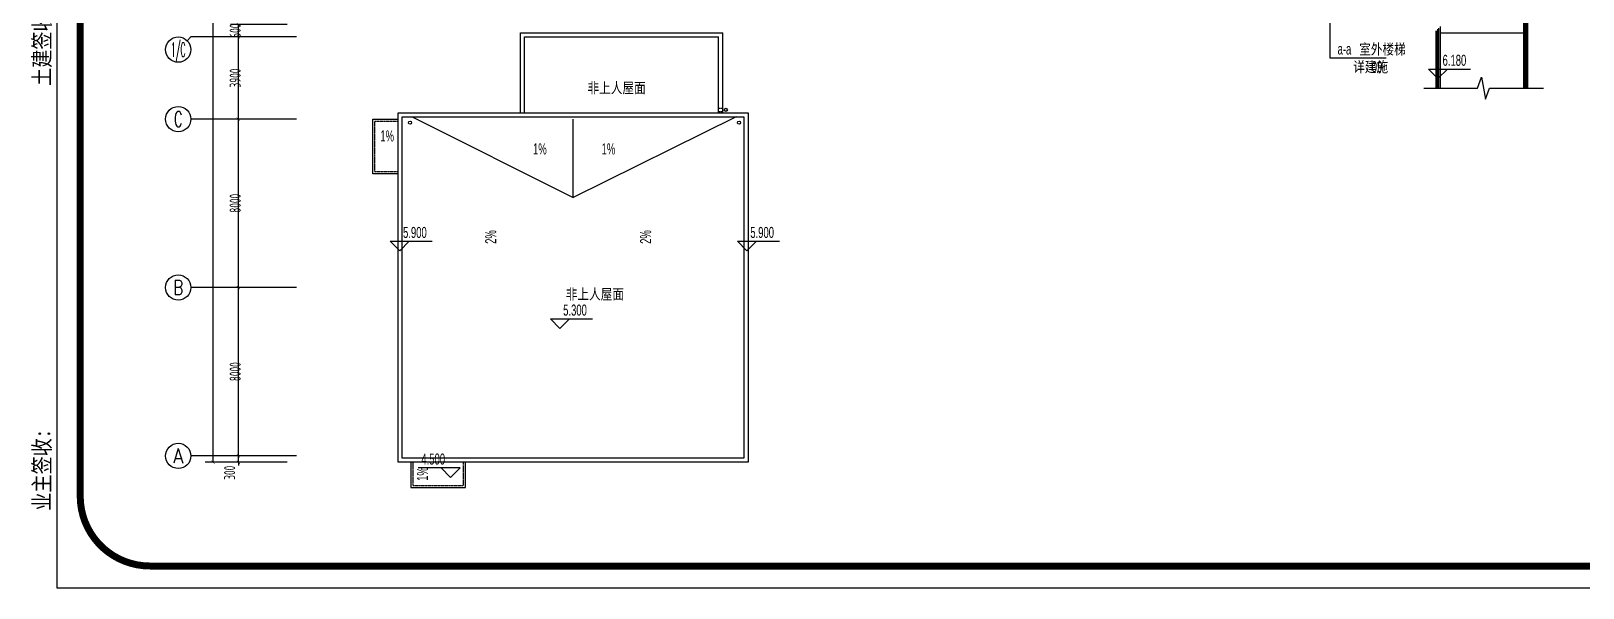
# Model space of a CAD drawing. Header units: inches. Extents: x 871252 to 1312932, y -88801 to 86720.
# Drawn here: x 1040031 to 1113652, y -88801 to -62343 of the extents above; entities that cross this region are included whole.
import ezdxf
from ezdxf.enums import TextEntityAlignment as Align

# ---------------------------------------------------------------- set-up
doc = ezdxf.new("R2010")
doc.units = ezdxf.units.IN
doc.header["$MEASUREMENT"] = 0
doc.linetypes.add('DASH', pattern=[0.35, 0.25, -0.1])
for name, color, linetype in [('0-雨水', 141, 'Continuous'), ('AXIS', 3, 'Continuous'), ('AXIS_TEXT', 7, 'Continuous'), ('DIM_ELEV', 3, 'Continuous'), ('DIM_LEAD', 153, 'Continuous'), ('DIM_SYMB', 3, 'Continuous'), ('LG', 84, 'Continuous'), ('PUB_STRM', 4, 'Continuous'), ('PUB_TEXT', 151, 'Continuous'), ('STAIR', 6, 'Continuous'), ('外框', 7, 'Continuous')]:
    doc.layers.add(name, color=color, linetype=linetype)
doc.styles.add('_TCH_AXIS', font='COMPLEX', dxfattribs={"bigfont": 'GBCBIG'})
doc.styles.add('_TCH_DIM', font='stylu.ttf')
doc.styles.add('_TCH_DIM_T3', font='TSSDENG', dxfattribs={"width": 0.64, "bigfont": 'TSSDCHN'})
doc.styles.add('COMPLEX', font='stylu.ttf')
doc.styles.add('宋体平面', font='', dxfattribs={"width": 0.8})
doc.styles.get('宋体平面').set_extended_font_data('SimSun')
doc.dimstyles.new('_TCH_ARCH&&150', dxfattribs={"dimtxt": 525, "dimasz": 150, "dimexe": 375, "dimexo": 450, "dimgap": 150, "dimtad": 1, "dimdec": 0, "dimzin": 0, "dimdsep": 46, "dimtxsty": '_TCH_DIM_T3', "dimblk": 'ARCHTICK', "dimcen": 0.09, "dimclrt": 7, "dimazin": 2, "dimtfac": 1, "dimtdec": 0, "dimtix": 1, "dimtmove": 2, "dimatfit": 3, "dimfxl": 0, "dimtolj": 1, "dimtzin": 0, "dimarcsym": 0})

# ---------------------------------------------------------------- blocks, each defined once
blk = doc.blocks.new('_ArchTick')
at = {"color": 0, "linetype": 'ByBlock', "const_width": 0.15}
blk.add_lwpolyline([(-0.5, -0.5), (0.5, 0.5)], dxfattribs=at)
blk = doc.blocks.new('*D175')
at = {"layer": 'AXIS', "color": 0, "lineweight": -2, "transparency": 16777216}
for p, q in [((1049865, -82528), (1049865, -82378)), ((1052175, -82528), (1049490, -82528)), ((1052175, -82828), (1049490, -82828)), ((1049865, -82828), (1049865, -82528)), ((1049865, -82828), (1049865, -82978))]:
    blk.add_line(p, q, dxfattribs=at)
at = {"layer": 'Defpoints', "color": 0, "transparency": 16777216}
for p in [(1049865, -82528), (1052625, -82528), (1052625, -82828)]:
    blk.add_point(p, dxfattribs=at)
at = {"layer": 'AXIS', "color": 0, "lineweight": -2, "transparency": 16777216, "xscale": 150, "yscale": 150, "zscale": 150}
for p, rotation in [((1049865, -82528), 270), ((1049865, -82828), 90)]:
    blk.add_blockref('_ArchTick', p, dxfattribs=dict(at, rotation=rotation))
at = {"layer": 'AXIS', "color": 7, "transparency": 16777216, "insert": (1049452, -83327), "char_height": 525, "attachment_point": 5, "rotation": 90, "style": '_TCH_DIM_T3'}
blk.add_mtext('\\A1;300', dxfattribs=at)
blk = doc.blocks.new('*D176')
at = {"layer": 'AXIS', "color": 0, "lineweight": -2, "transparency": 16777216}
for p, q in [((1052175, -74528), (1049490, -74528)), ((1049865, -82528), (1049865, -74528)), ((1052175, -82528), (1049490, -82528))]:
    blk.add_line(p, q, dxfattribs=at)
at = {"layer": 'Defpoints', "color": 0, "transparency": 16777216}
for p in [(1049865, -74528), (1052625, -74528), (1052625, -82528)]:
    blk.add_point(p, dxfattribs=at)
at = {"layer": 'AXIS', "color": 0, "lineweight": -2, "transparency": 16777216, "xscale": 150, "yscale": 150, "zscale": 150}
for p, rotation in [((1049865, -74528), 90), ((1049865, -82528), 270)]:
    blk.add_blockref('_ArchTick', p, dxfattribs=dict(at, rotation=rotation))
at = {"layer": 'AXIS', "color": 7, "transparency": 16777216, "insert": (1049715, -78528), "char_height": 525, "attachment_point": 5, "rotation": 90, "style": '_TCH_DIM_T3'}
blk.add_mtext('\\A1;8000', dxfattribs=at)
blk = doc.blocks.new('*D177')
at = {"layer": 'AXIS', "color": 0, "lineweight": -2, "transparency": 16777216}
for p, q in [((1052175, -66528), (1049490, -66528)), ((1049865, -74528), (1049865, -66528)), ((1052175, -74528), (1049490, -74528))]:
    blk.add_line(p, q, dxfattribs=at)
at = {"layer": 'Defpoints', "color": 0, "transparency": 16777216}
for p in [(1049865, -66528), (1052625, -66528), (1052625, -74528)]:
    blk.add_point(p, dxfattribs=at)
at = {"layer": 'AXIS', "color": 0, "lineweight": -2, "transparency": 16777216, "xscale": 150, "yscale": 150, "zscale": 150}
for p, rotation in [((1049865, -66528), 90), ((1049865, -74528), 270)]:
    blk.add_blockref('_ArchTick', p, dxfattribs=dict(at, rotation=rotation))
at = {"layer": 'AXIS', "color": 7, "transparency": 16777216, "insert": (1049715, -70528), "char_height": 525, "attachment_point": 5, "rotation": 90, "style": '_TCH_DIM_T3'}
blk.add_mtext('\\A1;8000', dxfattribs=at)
blk = doc.blocks.new('*D178')
at = {"layer": 'AXIS', "color": 0, "lineweight": -2, "transparency": 16777216}
for p, q in [((1052175, -62628), (1049490, -62628)), ((1049865, -66528), (1049865, -62628)), ((1052175, -66528), (1049490, -66528))]:
    blk.add_line(p, q, dxfattribs=at)
at = {"layer": 'Defpoints', "color": 0, "transparency": 16777216}
for p in [(1049865, -62628), (1052625, -62628), (1052625, -66528)]:
    blk.add_point(p, dxfattribs=at)
at = {"layer": 'AXIS', "color": 0, "lineweight": -2, "transparency": 16777216, "xscale": 150, "yscale": 150, "zscale": 150}
for p, rotation in [((1049865, -62628), 90), ((1049865, -66528), 270)]:
    blk.add_blockref('_ArchTick', p, dxfattribs=dict(at, rotation=rotation))
at = {"layer": 'AXIS', "color": 7, "transparency": 16777216, "insert": (1049715, -64578), "char_height": 525, "attachment_point": 5, "rotation": 90, "style": '_TCH_DIM_T3'}
blk.add_mtext('\\A1;3900', dxfattribs=at)
blk = doc.blocks.new('*D179')
at = {"layer": 'AXIS', "color": 0, "lineweight": -2, "transparency": 16777216}
for p, q in [((1052175, -62028), (1049490, -62028)), ((1049865, -62628), (1049865, -62028)), ((1052175, -62628), (1049490, -62628))]:
    blk.add_line(p, q, dxfattribs=at)
at = {"layer": 'Defpoints', "color": 0, "transparency": 16777216}
for p in [(1049865, -62028), (1052625, -62028), (1052625, -62628)]:
    blk.add_point(p, dxfattribs=at)
at = {"layer": 'AXIS', "color": 0, "lineweight": -2, "transparency": 16777216, "xscale": 150, "yscale": 150, "zscale": 150}
for p, rotation in [((1049865, -62028), 90), ((1049865, -62628), 270)]:
    blk.add_blockref('_ArchTick', p, dxfattribs=dict(at, rotation=rotation))
at = {"layer": 'AXIS', "color": 7, "transparency": 16777216, "insert": (1049715, -62328), "char_height": 525, "attachment_point": 5, "rotation": 90, "style": '_TCH_DIM_T3'}
blk.add_mtext('\\A1;600', dxfattribs=at)
blk = doc.blocks.new('*D186')
at = {"layer": 'AXIS', "color": 0, "lineweight": -2, "transparency": 16777216}
for p, q in [((1052175, -18168), (1048290, -18168)), ((1048665, -82828), (1048665, -18168)), ((1052175, -82828), (1048290, -82828))]:
    blk.add_line(p, q, dxfattribs=at)
at = {"layer": 'Defpoints', "color": 0, "transparency": 16777216}
for p in [(1048665, -18168), (1052625, -18168), (1052625, -82828)]:
    blk.add_point(p, dxfattribs=at)
at = {"layer": 'AXIS', "color": 0, "lineweight": -2, "transparency": 16777216, "xscale": 150, "yscale": 150, "zscale": 150}
for p, rotation in [((1048665, -18168), 90), ((1048665, -82828), 270)]:
    blk.add_blockref('_ArchTick', p, dxfattribs=dict(at, rotation=rotation))
at = {"layer": 'AXIS', "color": 7, "transparency": 16777216, "insert": (1048515, -50498), "char_height": 525, "attachment_point": 5, "rotation": 90, "style": '_TCH_DIM_T3'}
blk.add_mtext('\\A1;64660', dxfattribs=at)
blk = doc.blocks.new('_AXISO')
blk.add_circle((0, 0), 0.5)
at = {"layer": 'AXIS_TEXT', "style": 'COMPLEX', "width": 1.041667}
blk.add_attdef('A', text='', height=0.56, dxfattribs=at).set_placement((-0.25, -0.28), (0.25, -0.28), align=Align.FIT)

msp = doc.modelspace()

# ---------------------------------------------------------------- linework, layer by layer
msp.add_line((1106893.2, -62428), (1110843.2, -62428))
at = {"layer": '0-雨水'}
for p, q in [((1058109.4, -66428), (1065743.2, -70249.9)), ((1073474.9, -66428), (1065743.2, -70249.9)), ((1065743.2, -70249.9), (1065743.2, -66528))]:
    msp.add_line(p, q, dxfattribs=at)
at = {"layer": 'AXIS'}
for p, q in [((1047439.1, -62803.8), (1047614.8, -62628)), ((1052625.3, -62628), (1047614.8, -62628)), ((1052625.3, -66528), (1047614.8, -66528)), ((1052625.3, -74528), (1047614.8, -74528)), ((1052625.3, -82528), (1047614.8, -82528))]:
    msp.add_line(p, q, dxfattribs=at)
at = {"layer": 'DIM_ELEV'}
for p, q in [((1106771.4, -64604.5), (1106321.4, -64154.5)), ((1106321.4, -64154.5), (1108317, -64154.5)), ((1106771.4, -64604.5), (1107221.4, -64154.5)), ((1057522.1, -72782), (1057072.1, -72332)), ((1057072.1, -72332), (1059067.7, -72332)), ((1057522.1, -72782), (1057972.1, -72332)), ((1073995.2, -72782), (1073545.2, -72332)), ((1073545.2, -72332), (1075540.8, -72332)), ((1073995.2, -72782), (1074445.2, -72332)), ((1065117.5, -76468.4), (1064667.5, -76018.4)), ((1064667.5, -76018.4), (1066663.1, -76018.4)), ((1065117.5, -76468.4), (1065567.5, -76018.4)), ((1060387, -83096.3), (1058391.4, -83096.3)), ((1059937, -83546.3), (1059487, -83096.3)), ((1059937, -83546.3), (1060387, -83096.3))]:
    msp.add_line(p, q, dxfattribs=at)
at = {"layer": 'DIM_LEAD'}
for p, q in [((1101643.6, -61219.6), (1101643.6, -63616.4)), ((1101643.6, -63616.4), (1104319.6, -63616.4))]:
    msp.add_line(p, q, dxfattribs=at)
at = {"layer": 'DIM_SYMB'}
msp.add_lwpolyline([(1106095.8, -65054.1), (1108655.6, -65054.1), (1108846.7, -64529.1), (1109031.9, -65579.1), (1109218.1, -65054.1), (1111778, -65054.1)], dxfattribs=at)
for points in [[(1057372.9, -67748.8, 0, 0, 0), (1056821.9, -67748.8, 120, 0, 0), (1056371.9, -67748.8, 0, 0, 0)], [(1064859.8, -68364.3, 0, 0, 0), (1063822.2, -68364.3, 120, 0, 0), (1063372.2, -68364.3, 0, 0, 0)], [(1066626.5, -68364.3, 0, 0, 0), (1067664.1, -68364.3, 120, 0, 0), (1068114.1, -68364.3, 0, 0, 0)], [(1062257.4, -72892.4, 0, 0, 0), (1062257.4, -71854.8, 120, 0, 0), (1062257.4, -71404.8, 0, 0, 0)], [(1069605.9, -72892.4, 0, 0, 0), (1069605.9, -71854.8, 120, 0, 0), (1069605.9, -71404.8, 0, 0, 0)], [(1059018.7, -82970.5, 0, 0, 0), (1059018.7, -83457.9, 120, 0, 0), (1059018.7, -83907.9, 0, 0, 0)]]:
    msp.add_lwpolyline(points, format="xyseb", dxfattribs=at)
at = {"layer": 'LG'}
for p, q in [((1110918.2, -65054.1), (1110918.2, -22478)), ((1110968.2, -65054.1), (1110968.2, -22478)), ((1106768.2, -65054.1), (1106768.2, -62253)), ((1106818.2, -65054.1), (1106818.2, -62203))]:
    msp.add_line(p, q, dxfattribs=at)
at = {"layer": 'PUB_STRM', "linetype": 'DASH'}
for p, q in [((1072643.2, -66013.3), (1072843.2, -66013.3)), ((1072643.2, -66163.3), (1072843.2, -66163.3))]:
    msp.add_line(p, q, dxfattribs=at)
at = {"layer": 'PUB_STRM'}
for centre in [(1072993.2, -66088.3), (1058008.7, -66699.6), (1073617.3, -66699.6)]:
    msp.add_circle(centre, 75, dxfattribs=at)
at = {"layer": 'STAIR'}
for p, q in [((1110843.2, -65054.1), (1110843.2, -22478)), ((1111043.2, -65054.1), (1111043.2, -22478)), ((1063243.2, -66228), (1063243.2, -62428)), ((1063243.2, -62428), (1072843.2, -62428)), ((1072843.2, -66228), (1072843.2, -62428)), ((1106693.2, -62328), (1106693.2, -65054.1)), ((1106693.2, -65054.1), (1106693.2, -62328)), ((1106893.2, -65054.1), (1106893.2, -62128)), ((1063443.2, -66228), (1063443.2, -62628)), ((1063443.2, -62628), (1072643.2, -62628)), ((1072643.2, -66228), (1072643.2, -62628)), ((1063243.2, -66228), (1063443.2, -66228)), ((1072643.2, -66228), (1072843.2, -66228)), ((1058243.2, -84028), (1060643.2, -84028))]:
    msp.add_line(p, q, dxfattribs=at)
for points in [[(1057443.2, -66228), (1074043.2, -66228), (1074043.2, -82828), (1057443.2, -82828)], [(1057643.2, -66428), (1073843.2, -66428), (1073843.2, -82628), (1057643.2, -82628)]]:
    msp.add_lwpolyline(points, close=True, dxfattribs=at)
for points in [[(1057443.2, -69128), (1056243.2, -69128), (1056243.2, -66528), (1057443.2, -66528)], [(1058043.2, -82828), (1058043.2, -84028), (1060643.2, -84028), (1060643.2, -82828)]]:
    msp.add_lwpolyline(points, dxfattribs=at)
at = {"layer": 'STAIR', "linetype": 'DASH'}
for points in [[(1057443.2, -69028), (1056343.2, -69028), (1056343.2, -66628), (1057443.2, -66628)], [(1058143.2, -82828), (1058143.2, -83928), (1060543.2, -83928), (1060543.2, -82828)]]:
    msp.add_lwpolyline(points, dxfattribs=at)
at = {"layer": '外框', "lineweight": -2}
for p, q in [((1041275.3, -88801.1), (1041275.3, -9472.3)), ((1154480.5, -88801.1), (1041275.3, -88801.1))]:
    msp.add_line(p, q, dxfattribs=at)
at = {"layer": '外框', "lineweight": -2, "const_width": 330.9}
msp.add_lwpolyline([(1045673.5, -87756.9), (1149914, -87756.9, 0.4142136), (1153223.3, -84447.7), (1153223.3, -13853.4, 0.4142136), (1149914, -10544.2), (1045673.5, -10544.2, 0.4142136), (1042364.3, -13853.4), (1042364.3, -84447.7, 0.4142136)], format="xyb", close=True, dxfattribs=at)

# ---------------------------------------------------------------- block references
at = {"layer": 'AXIS'}
ref = msp.add_blockref('_AXISO', (1047014.8, -63228), dxfattribs=dict(at, xscale=1200, yscale=1200, zscale=1200))
ref.add_attrib('A', '1/C', dxfattribs={"layer": 'AXIS_TEXT', "height": 678.82, "style": '_TCH_AXIS', "width": 0.403846}).set_placement((1046675.4, -63567.4), (1047354.3, -63567.4), align=Align.FIT)
ref = msp.add_blockref('_AXISO', (1047014.8, -66528), dxfattribs=dict(at, xscale=1200, yscale=1200, zscale=1200))
ref.add_attrib('A', 'C', dxfattribs={"layer": 'AXIS_TEXT', "height": 729.3, "style": '_TCH_AXIS', "width": 0.8}).set_placement((1046806.5, -66892.7), (1047223.2, -66892.7), align=Align.FIT)
ref = msp.add_blockref('_AXISO', (1047014.8, -74528), dxfattribs=dict(at, xscale=1200, yscale=1200, zscale=1200))
ref.add_attrib('A', 'B', dxfattribs={"layer": 'AXIS_TEXT', "height": 705.1, "style": '_TCH_AXIS', "width": 0.8}).set_placement((1046786.5, -74880.6), (1047243.1, -74880.6), align=Align.FIT)
ref = msp.add_blockref('_AXISO', (1047014.8, -82528), dxfattribs=dict(at, xscale=1200, yscale=1200, zscale=1200))
ref.add_attrib('A', 'A', dxfattribs={"layer": 'AXIS_TEXT', "height": 692.8, "style": '_TCH_AXIS', "width": 0.8}).set_placement((1046777.3, -82874.4), (1047252.4, -82874.4), align=Align.FIT)

# ---------------------------------------------------------------- texts
at = {"layer": 'PUB_TEXT', "style": '_TCH_DIM'}
for s, height, width, p in [('a-a', 525, 0.64, (1102012.1, -63458.9)), ('室外楼梯', 506.38, 0.8, (1103036.1, -63458.9)), ('详建施', 506.38, 0.8, (1102749.4, -64298.9)), ('09', 525, 0.64, (1103634.1, -64298.9)), ('6.180', 525, 0.64, (1106992, -63997)), ('非上人屋面', 506.38, 0.8, (1066428.2, -65297.8)), ('1%', 525, 0.64, (1056600.4, -67591.3)), ('1%', 525, 0.64, (1063844, -68206.8)), ('1%', 525, 0.64, (1067098.3, -68206.8)), ('5.900', 525, 0.64, (1057678.7, -72174.5)), ('5.900', 525, 0.64, (1074151.8, -72174.5)), ('非上人屋面', 506.38, 0.8, (1065398.3, -75093.8)), ('5.300', 525, 0.64, (1065274.1, -75860.9)), ('4.500', 525, 0.64, (1058548, -82938.8))]:
    msp.add_text(s, height=height, dxfattribs=dict(at, width=width)).set_placement(p)
at = {"layer": 'PUB_TEXT', "style": '_TCH_DIM', "width": 0.64}
for s, p in [('2%', (1062099.9, -72452.6)), ('2%', (1069448.4, -72452.6)), ('1%', (1058861.2, -83711.2))]:
    msp.add_text(s, height=525, rotation=90, dxfattribs=at).set_placement(p)
at = {"layer": '外框', "lineweight": -2, "style": '宋体平面', "width": 0.8}
msp.add_text('业主签收:                                      土建签收:                                     水、电签收:', height=788.414, rotation=90, dxfattribs=at).set_placement((1040939.8, -85126.5))

# ---------------------------------------------------------------- dimensions: what is measured, and where the dimension line sits
at = {"layer": 'AXIS'}
for p1, p2, distance, picture, middle in [((1052625.3, -82828), (1052625.3, -18167.8), 3960.5, '*D186', (1048514.8, -50497.9)), ((1052625.3, -62628), (1052625.3, -62028), 2760.5, '*D179', (1049714.8, -62328)), ((1052625.3, -66528), (1052625.3, -62628), 2760.5, '*D178', (1049714.8, -64578)), ((1052625.3, -74528), (1052625.3, -66528), 2760.5, '*D177', (1049714.8, -70528)), ((1052625.3, -82528), (1052625.3, -74528), 2760.5, '*D176', (1049714.8, -78528))]:
    dim = msp.add_aligned_dim(p1=p1, p2=p2, distance=distance, dimstyle='_TCH_ARCH&&150', dxfattribs=at)
    dim.commit()
    dim.dimension.update_dxf_attribs({"geometry": picture, "text_midpoint": middle})
dim = msp.add_linear_dim(base=(1049864.8, -82528), p1=(1052625.3, -82828), p2=(1052625.3, -82528), angle=90, dimstyle='_TCH_ARCH&&150', dxfattribs=at)
dim.commit()
dim.dimension.update_dxf_attribs({"geometry": '*D175', "text_midpoint": (1049452.3, -83326.9), "dimtype": 161})

doc.saveas('drawing.dxf')
